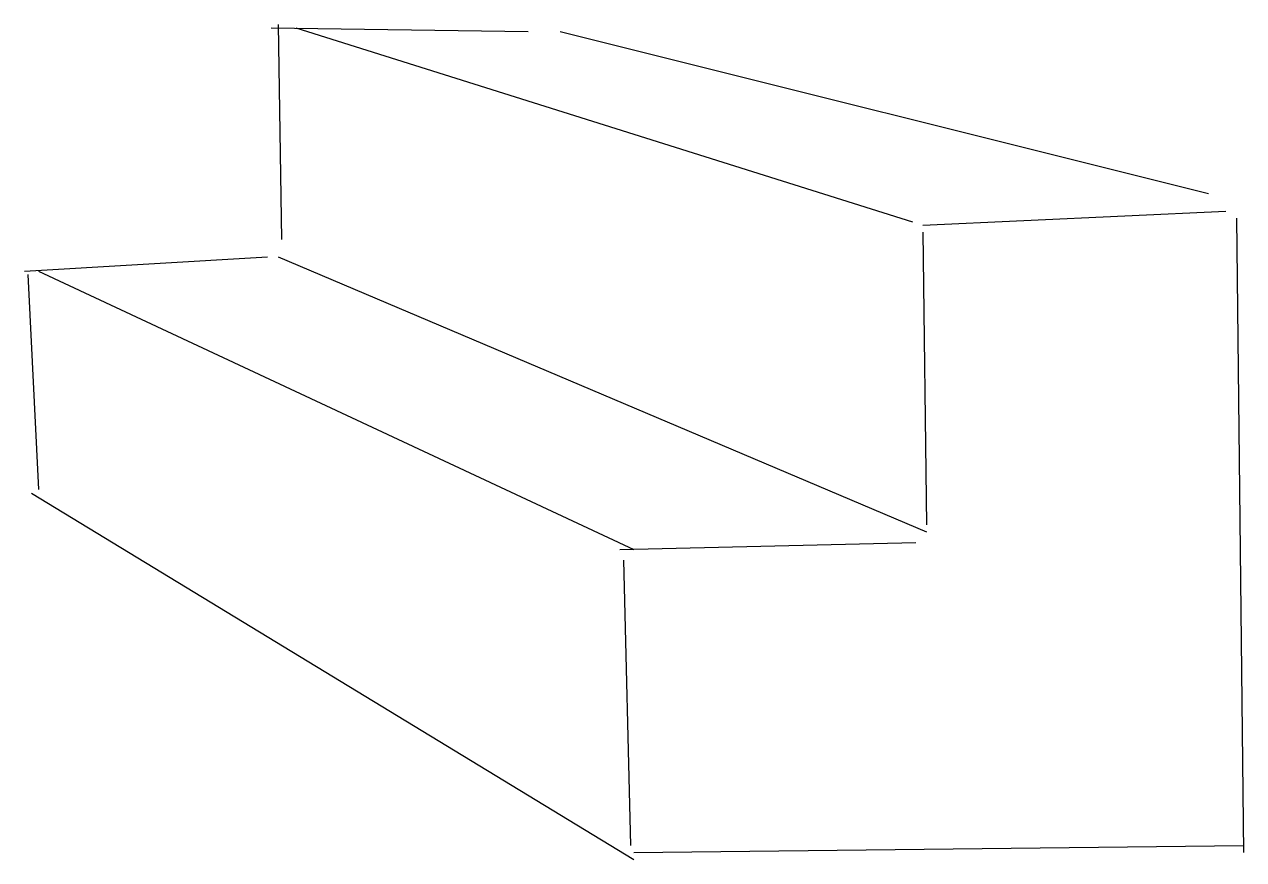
# Model space of a CAD drawing. Header units: metres. Extents: x -59 to 102, y -108 to 3.
import ezdxf

# ---------------------------------------------------------------- set-up
doc = ezdxf.new("R2010")
doc.units = ezdxf.units.M

msp = doc.modelspace()

# ---------------------------------------------------------------- linework, layer by layer
at = {"color": 0}
for p, q in [((-26.641113, 2.570634), (7.478207, 2.103246)), ((-25.706337, 3.038022), (-25.238949, -25.472643)), ((-23.369396, 2.570634), (58.423492, -23.135702)), ((11.684699, 2.103246), (97.684082, -19.396601)), ((59.825657, -23.60309), (100.021019, -21.73354)), ((101.423187, -22.668316), (102.357964, -106.798141)), ((59.825657, -24.537867), (60.293045, -63.331066)), ((-59.358269, -29.679134), (-27.108501, -27.809584)), ((-25.706337, -27.809584), (60.293045, -64.265839)), ((-58.890881, -30.146523), (-57.488716, -58.657188)), ((-57.488716, -29.679134), (21.499846, -66.602783)), ((-58.423492, -59.124577), (21.499846, -107.732918)), ((19.630295, -66.602783), (58.890881, -65.668007)), ((20.097683, -68.004944), (21.032457, -105.863373)), ((21.499846, -106.798141), (102.357964, -105.863373))]:
    msp.add_line(p, q, dxfattribs=at)

doc.saveas('drawing.dxf')
